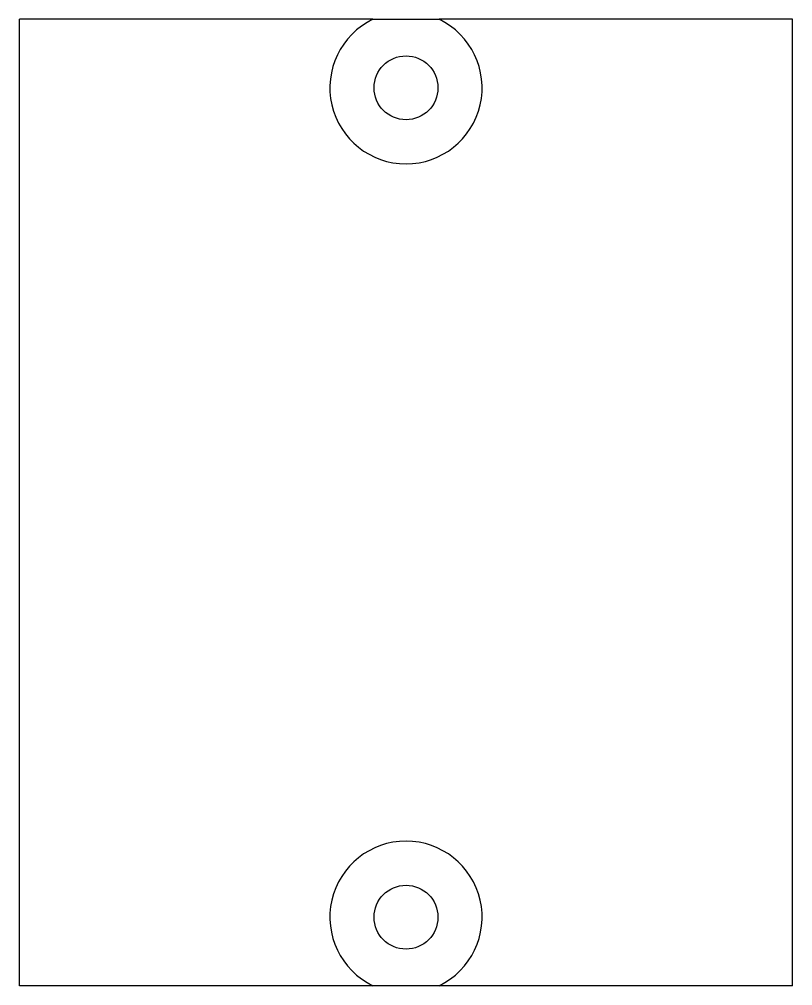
# Model space of a CAD drawing. Extents: x -25.4 to 25.4, y -31.8 to 31.8.
import ezdxf

# ---------------------------------------------------------------- set-up
doc = ezdxf.new("R2010")
doc.units = 0
doc.layers.get('0').update_dxf_attribs({"linetype": 'continuous'})

# ---------------------------------------------------------------- blocks, each defined once
blk = doc.blocks.new('SHAPE2DVIEW003')
at = {"color": 0}
for p, q in [((-2.179, 31.75), (-25.4, 31.75)), ((-25.4, -31.75), (-25.4, 31.75)), ((-2.179, 31.75), (2.179, 31.75)), ((25.4, 31.75), (2.179, 31.75)), ((25.4, -31.75), (25.4, 31.75)), ((-2.179, -31.75), (-25.4, -31.75)), ((2.179, -31.75), (-2.179, -31.75)), ((25.4, -31.75), (2.179, -31.75))]:
    blk.add_line(p, q, dxfattribs=at)
for centre in [(0, 27.25), (0, -27.25)]:
    blk.add_circle(centre, 2.1, dxfattribs=at)
for centre, start, end in [((0, 27.25), 115.84193, -90), ((0, 27.25), -90, 64.15807), ((0, -27.25), 90, -115.84193), ((0, -27.25), -64.15807, 90)]:
    blk.add_arc(centre, 5, start, end, dxfattribs=at)

msp = doc.modelspace()

# ---------------------------------------------------------------- block references
at = {"color": 0}
msp.add_blockref('SHAPE2DVIEW003', (0, 0), dxfattribs=at)

doc.saveas('drawing.dxf')
